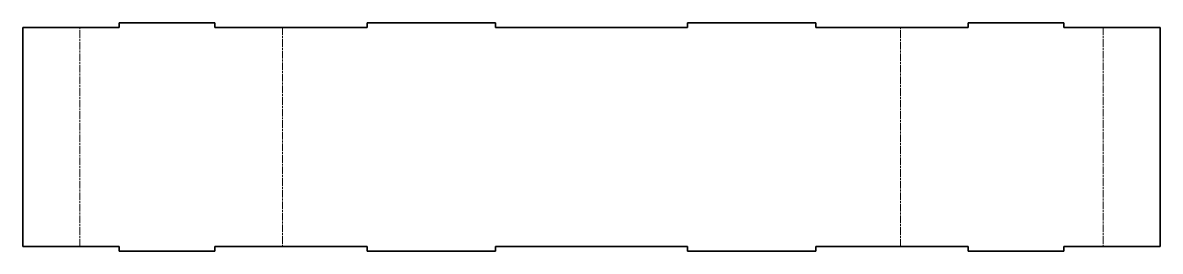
# Model space of a CAD drawing. Header units: inches. Extents: x 0 to 354, y 0 to 71.
import ezdxf

# ---------------------------------------------------------------- set-up
doc = ezdxf.new("R2010")
doc.units = ezdxf.units.IN
doc.header["$MEASUREMENT"] = 0
doc.linetypes.add('Chain', pattern=[13.68, 9.12, -1.14, 2.28, -1.14])
doc.layers.add('SIMUMAK Bend Centerline (ISO)', color=7, linetype='Chain', lineweight=9)
doc.layers.add('SIMUMAK Visible (ISO)', color=7, linetype='Continuous', lineweight=35)

# ---------------------------------------------------------------- blocks, each defined once
blk = doc.blocks.new('CDR-INSMT-V029-CST002_Chapas Soldadas 2_3_CDR-INSMT-V029-CST002 (Desplegada)')
at = {"layer": 'SIMUMAK Bend Centerline (ISO)', "ltscale": 0.263158}
for p, q in [((-159.14, -34), (-159.14, 34)), ((-96.15, 34), (-96.15, -34)), ((96.15, -34), (96.15, 34)), ((159.14, 34), (159.14, -34))]:
    blk.add_line(p, q, dxfattribs=at)
at = {"layer": 'SIMUMAK Visible (ISO)'}
for p, q in [((-146.97, 35.5), (-146.97, 34)), ((-117.17, 35.5), (-146.97, 35.5)), ((-117.17, 34), (-117.17, 35.5)), ((-69.83, 35.5), (-29.83, 35.5)), ((-69.83, 34), (-69.83, 35.5)), ((-29.83, 35.5), (-29.83, 34)), ((29.83, 35.5), (69.83, 35.5)), ((29.83, 34), (29.83, 35.5)), ((69.83, 35.5), (69.83, 34)), ((117.17, 35.5), (117.17, 34)), ((146.97, 35.5), (117.17, 35.5)), ((146.97, 34), (146.97, 35.5)), ((-176.93, -34), (-176.93, 34)), ((-176.93, 34), (-146.97, 34)), ((-117.17, 34), (-69.83, 34)), ((-29.83, 34), (29.83, 34)), ((69.83, 34), (117.17, 34)), ((146.97, 34), (176.93, 34)), ((176.93, 34), (176.93, -34)), ((-146.97, -34), (-176.93, -34)), ((-146.97, -34), (-146.97, -35.5)), ((-117.17, -35.5), (-117.17, -34)), ((-69.83, -34), (-117.17, -34)), ((-69.83, -35.5), (-69.83, -34)), ((-29.83, -34), (-29.83, -35.5)), ((29.83, -34), (-29.83, -34)), ((29.83, -35.5), (29.83, -34)), ((69.83, -34), (69.83, -35.5)), ((117.17, -34), (69.83, -34)), ((117.17, -34), (117.17, -35.5)), ((176.93, -34), (146.97, -34)), ((146.97, -35.5), (146.97, -34)), ((-146.97, -35.5), (-117.17, -35.5)), ((-29.83, -35.5), (-69.83, -35.5)), ((69.83, -35.5), (29.83, -35.5)), ((117.17, -35.5), (146.97, -35.5))]:
    blk.add_line(p, q, dxfattribs=at)

msp = doc.modelspace()

# ---------------------------------------------------------------- block references
msp.add_blockref('CDR-INSMT-V029-CST002_Chapas Soldadas 2_3_CDR-INSMT-V029-CST002 (Desplegada)', (176.93, 35.5))

doc.saveas('drawing.dxf')
